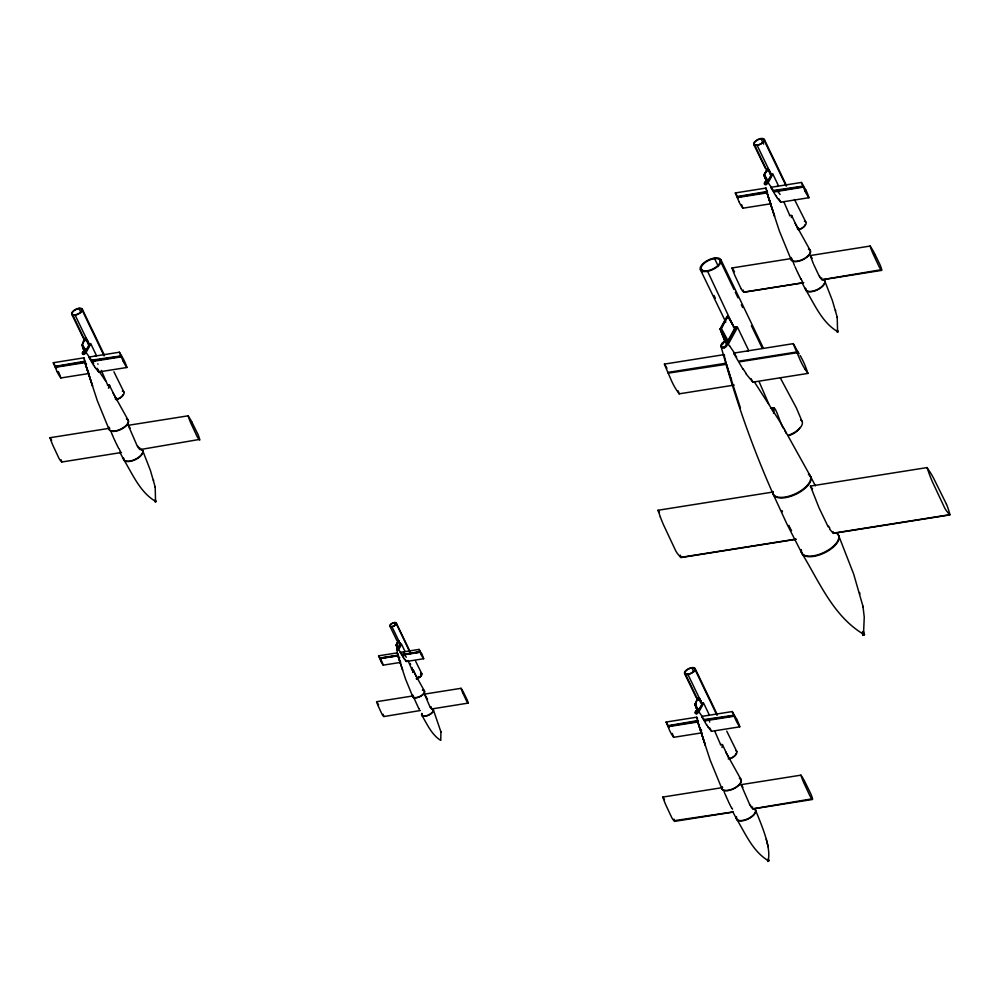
<?xml version="1.0" encoding="UTF-8"?>
<svg xmlns="http://www.w3.org/2000/svg" width="1000" height="1000" viewBox="0 0 1000 1000"><rect width="100%" height="100%" fill="white"/><g stroke="black" fill="none" stroke-linecap="round" stroke-linejoin="round"><path stroke-width="1.5" d="M155.562 500.138L155.162 499.95A1.837 0.887 81 0 0 155.412 500.688L155.638 500.95A1.837 1.375 28.9 0 1 155.525 500.25L155.188 486.925M768.375 859.425C770.9 845.975 761.188 824.375 755.537 810.062M837.688 330.95L836.838 331.337L837.688 331.163A1.837 1.375 28.9 0 1 837.55 330.487L837.212 317.162M863.925 633.3L862.225 633.85L863.9 633.35A3.588 2.675 28.9 0 1 863.612 632.075L864.25 617.112L862.95 606.125M87.8 341.25L85.962 338.275L82.037 344.525L85.188 349.237M786.25 433.45L784.663 430.025M694.875 703.85L696.538 708.625M768.662 859.65L768.425 860.863M743.112 369.425L738.737 361.962L796.988 352.725L796.838 351.938M108.45 388.15L109.312 385.062L113.05 392.612A115.512 55.775 81 0 0 115.388 397.287M109.312 387.638L109.688 385.387M115.538 399.438L115.388 397.287M412.638 672.45L413.1 669.7L415.163 674.112A67.25 32.475 81 0 0 416.825 677.412L416.5 679.312M791.375 217.587L791.7 215.6L795.075 222.85A115.512 55.775 81 0 0 797.412 227.525L797.6 229.438M772.387 410.675C774.362 398.787 781 427.987 783.913 428.55M773.475 413.225L774.3 408.288M722.038 747.55L722.5 744.712L725.875 751.95M728.512 757.825L728.213 756.625A115.512 55.775 81 0 1 725.875 751.95M863.675 631.938L862.575 631.587M154.812 501.112L155.45 500.675M767.638 860.45L768.487 860.062M768.512 860.2L768.5 860.25A1.837 1.375 28.9 0 1 768.35 859.587L768.662 860.7M668.213 373.113L668.088 372.4M768.838 860.975L768.525 861.3M764.075 174.737L767.625 168.4L768.8 169.85M720.588 328.575L727.613 316.15L734.75 328.288L727.975 340.588L722.013 329.7L720.938 328.612L720.037 329.2L721.338 328.913L727.775 316.45A5.525 4.112 28.9 0 0 727.85 316.913L727.9 317.125A18.175 13.537 28.9 0 0 728.05 317.663M797.013 352.675L800.438 360.65A52.65 25.425 81 0 0 805.212 369.462M722.025 344.588L722.125 344.387A2.413 2.375 71.3 0 1 722.5 343.913M86.05 340.588C85.825 332.3 79.713 347.15 84.275 350.525M84.213 350.588L82.837 353.075A11.137 5.375 81 0 1 83.488 353.837M90.525 343.587L85.55 351.812A1.837 0.85 -25.7 0 0 83.312 352.175L82.963 352.5M86.025 352.562L90.838 343.85L96.388 355.412M396.238 644.675L398.338 640.812M398.5 640.863L396.475 644.762L396.95 645.438M397.038 649L397.013 650.6L398.312 649.175L396.662 649.375L397.038 650.875L401.112 644.125A3.588 1.65 -25.7 0 1 399.75 644.338L396.675 649.925A6.812 3.287 81 0 1 397.2 650.562L397.512 650.975M707.337 270.775L733.863 327.337M713.988 258.712L714.338 258.075L718.4 266.5M768.025 168.55L764.525 174.875L767.925 180.875L771.413 174.562L769.15 170.263M764.862 183.312L766.637 180.05M772.55 173.825L767.575 182.05A1.837 0.85 -25.7 0 0 765.337 182.4L764.987 182.738M722.712 344.025L725.138 339.562M737.4 327.125L736.125 326.825L727.262 342.887A3.588 1.65 -25.7 0 0 726.475 342.587M700.638 700.85L702.212 703.675L698.725 709.975C693.562 707.362 697.188 692.062 700.625 700.6M695.662 712.412L697.725 708.688M703.337 702.938L698.363 711.162A1.837 0.85 -25.7 0 0 696.137 711.513L695.763 711.875M698.85 711.912L703.65 703.2L709.212 714.762M748.375 350.6L747.875 351.037A11.413 5.263 -25.7 0 1 747.337 351.2M727.375 316.288L726.862 316.7L727.875 316.438A5.525 4.112 28.9 0 1 728.225 316.863L728.363 317.05A18.175 13.537 28.9 0 1 729.125 318.2L730.95 321.4M797.725 351.388L799.163 353.8M863.6 632.112L861.475 632.95C832.625 614.625 819.038 581.413 801.9 553.312M155.225 501.788L155.9 501.45M156.025 501.725L155.387 502.038M837.25 332.025L837.925 331.688M838.062 331.938L837.412 332.275M155.612 500.975L154.9 501.238M768.438 860.325L767.725 860.588M440.775 740.362L440.925 731.8M768.012 859.688L767.875 861.488M96.213 355.95L96.075 356.012A5.863 2.7 -25.7 0 1 94.913 356.275M778.238 186.188L778.2 186.213A5.863 2.7 -25.7 0 1 777 186.5M709.038 715.3L708.975 715.337A5.863 2.7 -25.7 0 1 708.375 715.5M396.975 649.375L397.713 648.95M767.9 168.463L763.888 174.963L765.175 178.525M698.713 697.575L694.712 704.262M416.6 678.7L416.863 677.513M767.663 168.487L768.075 170.825M768.225 859.613L767.987 859.3A1.837 0.887 81 0 0 768.238 860.025M771.213 174.4L770.263 174.55L768.088 169.45A9.325 6.95 28.9 0 1 767.9 168.837M766.938 192.087L737.087 197.213L735.938 194.513A25.863 12.488 81 0 1 735.325 192.938L765.913 188.088L766.838 191.725M772.837 190.775L770.837 187.312L801.425 182.45A25.863 12.488 81 0 1 802.212 183.725L803.562 186.062L773.288 190.475M767.613 192.125L737.65 196.875L738.188 197.825M773.775 191.137L803.75 186.388L804.212 187.188M773.213 191.425L803.2 186.725L802.05 184.025A25.863 12.488 81 0 1 801.425 182.463M771.162 203.713L742.887 208.2A33.038 15.95 81 0 1 738.975 201.75M777.2 197.938L780.713 202.2L808.988 197.712A33.038 15.95 81 0 1 805.075 191.262M84.9 361.8L55.062 366.975L53.913 364.275A25.863 12.488 81 0 1 53.3 362.713L83.888 357.85A15.925 5 82.3 0 1 84.1 358.237L84.5 359.263M90.812 360.538L88.812 357.075L119.4 352.212A25.863 12.488 81 0 1 120.188 353.488L121.538 355.825L91.25 360.213M85.588 361.887L55.625 366.637L56.513 368.212M740.987 288.512L734.85 275.438A52.237 25.225 81 0 1 732.025 267.962L791.875 258.463M813.375 263.712L810.263 255.55L870.113 246.062A52.237 25.225 81 0 1 873.763 252.013L874.7 253.812M89.138 373.475L60.862 377.962A33.038 15.95 81 0 0 58.375 371.55M95.175 367.7L98.688 371.962L126.962 367.475A33.038 15.95 81 0 1 123.05 361.025M803.6 282.638L743.8 292.125L742.638 291.025A15.613 7.538 81 0 1 740.975 288.525M803.538 282.775L743.725 292.262L743.637 291.537A22.462 10.85 81 0 0 743.188 290.025M121.463 452.488L61.7 462.025L60.613 460.788A15.613 7.538 81 0 1 58.95 458.288L52.825 445.2A52.237 25.225 81 0 1 50 437.725L109.85 428.225M137.338 446.238L128.238 425.312L188.088 415.825A52.237 25.225 81 0 1 191.737 421.775M725.75 361.413L726.237 363.162L667.875 372.425L665.65 367.163A59.875 28.912 81 0 1 664.737 364.9L664.438 364.1L724.038 354.637L724.5 356.7M793.225 343.663L793.525 344.462A59.875 28.912 81 0 0 794.438 346.725L796.675 351.987L738.325 361.25L733.625 353.125L793.225 343.663L794.062 344.975A71.513 34.525 81 0 1 794.75 346.125L797.562 351.425M138.025 447.325L139.963 449.613L199.7 439.4A22.462 10.85 81 0 0 197.95 434.338L191.737 421.8M726.538 364.263L668.2 373.15L671.65 381.087A52.65 25.425 81 0 0 676.425 389.9L679.163 393.837L734.25 385.087M746.012 373.837L752.875 382.137L807.962 373.4L805.738 367.212A52.025 25.113 81 0 0 801.675 358.3L800.163 355.55M660.35 516.95L658.012 510.262L773.175 492M828.175 526.862L819 507.713L810.438 486.087L927.05 467.587L929.75 471.65A88.65 42.8 81 0 1 933.462 477.938L946.425 504.137M796.012 539.087L680.95 557.337L680.325 555.163M795.888 539.35L680.8 557.6L677.45 553.562A28.35 13.688 81 0 1 675.688 550.725L663.512 524.825A92.263 44.55 81 0 1 660.337 516.962M379.588 658.175L378.988 656.787A15.825 7.638 81 0 1 378.612 655.825L397.325 652.85A9.738 3.062 82.3 0 1 397.45 653.088L397.713 653.775M401.55 654.5L400.337 652.375L419.038 649.412A15.825 7.638 81 0 1 419.525 650.188L420.213 651.388M379.913 658.025L398.275 655.113M401.987 654.525L420.35 651.612M379.688 658.438L398.013 655.525M401.8 654.925L420.125 652.025M380.85 661.213A20.213 9.762 81 0 0 383.237 665.138L400.525 662.412L400.387 661.725M405.863 660.913L406.375 661.488L423.663 658.737A20.213 9.762 81 0 0 421.725 653.95M420.325 710.525L383.75 716.575A11.15 5.387 81 0 1 381.987 714.175L378.325 706.275A31.95 15.425 81 0 1 376.6 701.712L413.2 695.9L413.525 696.875M430.012 706.912L424.438 694.112L461.05 688.312A31.95 15.425 81 0 1 463.288 691.95L467.075 699.65A14.212 6.863 81 0 1 468.25 703.088L431.613 708.975L430.438 707.575M697.712 721.137L667.887 726.325L666.737 723.625A25.863 12.488 81 0 1 666.112 722.05L696.712 717.2A15.925 5 82.3 0 1 696.925 717.588L697.525 719.075M704.075 719.562L734.362 715.175L733.012 712.825A25.863 12.488 81 0 0 732.225 711.562L701.637 716.413L703.625 719.887M701.95 732.825L673.675 737.312A33.038 15.95 81 0 1 669.775 730.863L668.05 726.7L697.95 721.95L699.1 725.95A29.137 9.988 84.9 0 0 699.9 728.312L705.375 745.35L697.55 721.038M707.987 727.05L711.513 731.312L739.788 726.825A33.038 15.95 81 0 0 736.612 718.988M733.088 812.075L674.513 821.375L673.425 820.138A15.613 7.538 81 0 1 671.775 817.638L665.638 804.55A52.237 25.225 81 0 1 662.825 797.075L722.675 787.575M750.163 805.588L741.05 784.663L800.913 775.163A52.237 25.225 81 0 1 804.562 781.125L810.75 793.7A22.462 10.85 81 0 1 812.525 798.75L752.875 808.812L752.375 806.875M733.15 811.938L674.438 820.65A22.462 10.85 81 0 0 673.988 819.125M862.913 631.5L863.025 631.487A3.588 1.737 81 0 0 863.388 632.925M767.638 861.275L767.638 860.225M836.425 330.913C821.637 321.5 814.663 304.462 805.875 290.062M767.225 860.025C752.425 850.612 745.462 833.575 736.675 819.163M154.4 500.675C139.613 491.262 132.637 474.225 123.85 459.825M440.45 740.212C431.4 734.45 427.137 724.038 421.763 715.225M728.263 344.487L728.388 344.6A22.963 11.087 81 0 1 729.862 346.337M199.775 440.112L198.688 438.875A15.613 7.538 81 0 1 197.037 436.375L190.9 423.3A52.237 25.225 81 0 1 188.088 415.812M405.588 660.588L404.263 658.95M398.612 640.9L399.425 642.175A44.975 33.475 28.9 0 1 399.875 643.012L400.462 644.137M722.487 744.688L721.787 744.412A6.875 4.95 -43.8 0 1 720.512 744.712M729.862 346.312L734.675 353.3M120.525 451.375L119.887 450.487M810.263 255.55L812.163 258.25M802.45 281.488L801.787 280.525M810.438 486.087L812.537 488.963M741.05 784.663L742.962 787.362M424.438 694.112L426.6 697.425M128.238 425.312L130.137 428.025M764.338 175.438L764.4 175.512A9.15 6.812 28.9 0 1 764.788 176.1L766.963 180.087M695.138 704.55L695.2 704.625A9.15 6.812 28.9 0 1 695.588 705.212L697.938 709.55M82.312 345.2L82.375 345.275A9.15 6.812 28.9 0 1 82.762 345.863L85.9 350.637L89.388 344.325L88.075 342M768.062 168.688L768.1 168.75A9.325 6.95 28.9 0 1 768.525 169.375L769.925 171.9M86.037 338.462L86.075 338.512A9.325 6.95 28.9 0 1 86.5 339.15L87.438 340.788M736.675 356.962L734.325 353.938A31.025 19.762 79.6 0 0 733.65 353.075M772.825 189.838L771.2 187.725A15.925 10.137 79.6 0 0 770.85 187.288M703.888 719.312L702.062 716.925A15.925 10.137 79.6 0 0 701.637 716.4M401.712 654.15L401.075 653.3L401.662 654M91.075 359.975L89.175 357.488A15.925 10.137 79.6 0 0 88.825 357.05M705.45 721.45L704.575 720.25L734.55 715.5L736.562 719.075M92.525 361.95L91.75 360.9L121.725 356.15L123.737 359.725A33.038 15.95 81 0 1 126.95 367.488M92.963 362.55L93.5 363.312M807.962 373.4L805.225 369.425M820.05 277.562L821.988 279.837L881.8 270.35L880.713 269.113A15.613 7.538 81 0 1 879.062 266.613L872.925 253.525A52.237 25.225 81 0 1 870.113 246.05M829.513 528.962L833.288 533.413L949.837 514.925L946.488 510.875A28.35 13.688 81 0 1 944.725 508.05L932.55 482.15A92.263 44.55 81 0 1 929.375 474.275L927.05 467.587M750.85 806.663L752.788 808.95L812.6 799.463L811.513 798.225A15.613 7.538 81 0 1 809.862 795.725L803.725 782.638A52.237 25.225 81 0 1 800.913 775.163M403.612 656.775L402.137 654.725L420.462 651.812L421.7 654M658.012 510.262L659.45 512.388M754.388 381.962L781.05 423.413L810.3 476M91.025 359.338L93.612 363.188M97.062 368.3L105.688 381.1M664.438 364.1L665.263 365.4A71.513 34.525 81 0 1 665.962 366.55L666.938 368.237M791.688 215.575L791.012 215.3A6.875 4.95 -43.8 0 1 789.5 215.637M771.375 187.4L768.9 183.812A11.137 5.375 81 0 0 768.088 182.85L772.862 174.088L778.413 185.65M702.175 716.513L699.7 712.925A11.137 5.375 81 0 0 698.875 711.963M89.625 357.587L86.938 353.663A11.137 5.375 81 0 0 86.062 352.625M775.7 195.675L773.863 192.537M706.5 724.788L704.262 720.95L734.15 716.213L735.925 720.288A33.038 15.95 81 0 0 739.788 726.8M403.312 657.487L401.938 655.15L420.225 652.25L421.3 654.737M93.675 365.438L91.438 361.613L121.325 356.863L123.1 360.938M703.8 720.175L733.988 715.837L732.837 713.138A25.863 12.488 81 0 1 732.225 711.562M90.975 360.825L121.175 356.488L120.025 353.787A25.863 12.488 81 0 1 119.4 352.225M794.463 199.475L805.987 222.375M773.562 192.013L803.35 187.1L805.125 191.175M780.387 378.075L796.35 407.875L802.113 421.463M795.175 223.388L810.188 250.375M819.325 276.4L813.763 264.6M725.975 752.487L740.987 779.488M415.225 674.438L424.4 690.95M379.787 657.8L379.087 656.587A15.825 7.638 81 0 0 378.612 655.825M113.15 393.15L128.162 420.138M804.65 187.963L805.763 189.963M669.25 727.4L668.438 725.987L698.475 721.388M778.925 198.812L780.713 202.2M709.725 727.925L711.513 731.312M405.275 659.412L406.375 661.488M96.9 368.575L98.688 371.962M700.15 699.737L699.325 698.487A9.325 6.95 28.9 0 0 698.938 697.9M400.462 662.3L399.288 659.737A17.825 6.112 84.9 0 1 398.8 658.188L398.075 655.763L379.787 658.662L380.875 661.15M801.05 279.3L800.575 278.412M418.837 708.688L413.75 697.513M726.75 731.15L736.787 751.488M415.7 661.388L421.838 673.825M113.925 371.8L123.963 392.15M700.138 699.9L700.888 701.1M381.262 660.413L380.037 658.225L398.488 655.612M731.075 321.625L731.862 323.1M87.5 340.9L88.362 342.312M427.175 698.475L427.525 699.137M731.513 807.8L730.812 806.462M801.812 282.35L805.725 289.775M801.6 552.762L786.787 523.737L773.35 494.55M732.613 811.462L736.525 818.875M119.787 452.113L123.7 459.538M751.087 378.638L752.875 382.137M791.562 530.625L791 529.55M701.513 732.025L699.887 728.337M118.55 448.175L117.65 446.438M874.987 254.363L879.963 264.587A22.462 10.85 81 0 1 881.725 269.637L822.075 279.7L821.612 277.887M800.475 278.225L799.587 276.488M732.2 323.75L733.037 325.375M725.013 337L721.85 331.287A17.825 13.262 28.9 0 0 721.125 330.188L721 330.025A5.537 4.125 28.9 0 0 720.625 329.575L720.4 328.85L720.525 329.588A5.537 4.125 28.9 0 0 720.6 330.05L720.65 330.262A17.825 13.262 28.9 0 0 721 331.413L723.088 336.562M700.9 701.338C702.987 705.962 699.25 701.137 698.913 698.625A9.325 6.95 28.9 0 1 698.688 697.938M725.362 337.675L725.725 338.363M810.6 476.562L815.375 485.838M400.2 643.763L398.95 641.45A5.713 4.25 28.9 0 0 398.675 641.05M84.838 349.675L85.463 350.9L84.35 350.7M400.25 643.863L400.688 644.575L398.55 648.438L397.75 646.875A30.962 23.05 28.9 0 0 396.95 645.425M767.138 180.438L767.487 181.137L766.375 180.938M733.713 326.662L734.362 327.962M726.425 339.738L727.113 341.1L725.25 341.4L723.25 336.912M790.487 528.55L789.987 527.575M698.112 709.9L697.337 710.4L695.75 707.125M89.025 343.825L88.238 344.312L86.088 339.288A9.325 6.95 28.9 0 1 85.875 338.6M88.5 372.312L87.075 368.988M770.487 202.45L769.1 199.225A29.137 9.988 84.9 0 1 768.325 196.812L767.15 192.85L737.25 197.587L739.025 201.663M730.475 805.775L729.8 804.4M415.312 674.513L413.338 670.375M799.5 276.312L798.575 274.413M789.475 526.538L788.9 525.375M117.475 446.075L116.65 444.4M786.513 185.6L764.325 139.4M753.775 144.488L765.475 168.562M763.512 348.438L720.938 259.788M700.387 269.7L725.825 322.163M717.312 714.712L695.113 668.512M684.575 673.6L696.275 697.675M410.112 651.725L396.35 623.075M389.9 626.188L397.05 640.913M104.488 355.363L82.3 309.163M71.75 314.262L83.45 338.325M763.812 139.65L786.137 186.062M760.938 138.525L763.625 144.125M757.163 145.375L770.962 174.075M754.225 144.137L767.087 170.875M719.95 260.262L734 289.488M735.337 292.262L738.012 297.825M741.35 304.788L742.7 307.575M751.388 325.662L762.1 347.925M748.4 349.888L737.562 327.362L728.2 344.35L727.738 343.587A2.413 0.887 82.9 0 0 727.262 342.9M701.275 269L702.613 271.788M713.988 295.462L715.325 298.238M694.613 668.75L716.925 715.175M691.737 667.638L693.75 671.838M687.95 674.475L701.75 703.188M685.025 673.238L697.887 699.987M729.475 803.737L728.938 802.613M396.037 623.225L409.688 651.625A3.237 1.5 -25.7 0 0 408.575 651.062M394.275 622.537L395.588 625.262M404.963 651.363L401.575 644.287L398.625 649.625A6.812 3.287 81 0 1 399.15 650.25L401.163 653.225L400.6 652.688A9.738 6.2 79.6 0 0 400.337 652.362M391.962 626.725L400.562 644.475L398.65 641.45A5.713 4.25 28.9 0 1 398.537 641.075M81.788 309.413L104.113 355.838M78.913 308.288L80.938 312.488M75.138 315.138L88.938 343.837M72.2 313.9L85.062 340.637M116.55 444.175L115.787 442.587M798.462 274.188L797.712 272.613M728.512 801.712L726.575 797.513M797.513 272.175L796.7 270.438M115.463 441.887L114.812 440.487M796.438 269.85L795.775 268.4M114.537 439.913L113.888 438.462M57 371.425L55.225 367.35L85.125 362.612L86.275 366.613A29.137 9.988 84.9 0 0 87.075 368.963L92.55 386.012L84.738 361.688M766.338 181.125L765.7 179.713M724.862 341.075L720.075 329.038L726.925 316.7L727.05 317.688M697.175 710.05L696.612 708.8M399.712 644.737L399 643.15A44.975 33.475 28.9 0 1 398.638 642.3L398.212 640.962L396.275 645.537A30.962 23.05 28.9 0 0 396.875 647.013L397.55 648.375M397.375 648.15L398.288 648.6L396.637 645.525A5.6 4.162 28.9 0 0 396.4 645.175M84.312 350.887L82.562 346.9M766.3 180.763L765.275 178.45M789.85 215.588L783.938 202.025M720.65 744.7L714.737 731.137M411.962 669.675L407.987 660.512M107.825 385.35L101.325 370.375M782.487 511.688L781.975 510.55M412.05 667.525L412.388 668.275M397.413 648.05L396.413 645.688A5.6 4.162 28.9 0 1 396.262 645.2M726.45 797.225L725.675 795.475M795.525 267.812L794.987 266.625M768.763 403.925L759.163 381.8M113.5 437.575L112.6 435.525M766.112 188.538L766.488 189.4M724.513 355.7L724.425 355.513A31.012 9.75 82.3 0 0 724.05 354.538M462.775 692.887L466.463 700.75A11.15 5.387 81 0 0 468.212 703.162M725.525 795.113L724.9 793.65M410.275 663.475L410.65 664.338M420.012 651.762L419.425 650.375A15.825 7.638 81 0 1 419.038 649.412M794.463 265.413L793.75 263.663M112.487 435.288L111.775 433.55M731.488 379.513L730.688 377.562M791.087 259.6L779.375 231.012L766.787 192.6M773.088 493.963C751.938 446.275 734.737 396.912 721.1 346.562M721.888 788.7L710.175 760.125L697.588 721.712M412.725 696.587L405.562 679.112L397.863 655.612M86.25 363.45L86.512 364.087M109.062 429.363L97.35 400.775L84.763 362.362M764.987 177.775L764.75 177.2M695.825 707L695.175 705.337A9.15 6.812 28.9 0 1 694.975 704.688M837.588 330.337L837.25 330.175A1.837 0.887 81 0 0 837.438 330.925M767.325 191.45L737.463 196.55L736.1 194.2A25.863 12.488 81 0 0 735.325 192.938M698.112 720.512L668.25 725.662L666.9 723.312A25.863 12.488 81 0 0 666.125 722.05M85.288 361.163L55.438 366.312L54.075 363.963A25.863 12.488 81 0 0 53.3 362.7M767.2 191.137L766.925 190.463M397.863 654.125L398.113 654.725M824.75 280.95L832.45 300.712L837.35 317.712M838.662 535.575L853.675 574.087L863.213 607.212M433.3 709.65L441.012 732.138M142.725 450.712L150.425 470.475L155.325 487.488M698.875 699.938L698.162 697.763M764.663 176.975L764.35 176.163A9.15 6.812 28.9 0 1 764.175 175.575M724.488 792.65L724.05 791.5M82.675 346.85L82.35 346A9.15 6.812 28.9 0 1 82.15 345.337M111.525 432.925L110.938 431.388M793.45 262.9L792.962 261.625M678.125 390.825L679.163 393.837M792.5 260.312L792.225 259.525M431.062 706.725L431.675 708.888M769.062 199.112L774.575 216.25L766.762 191.925M725.688 362.125L740.45 408.05M397.837 655.2L402.612 670.075M139.562 447.525L140.05 449.462M726.637 364.625L728.7 371.7A56.775 19.462 84.9 0 0 730.263 376.287M697.638 720.837L696.725 717.25M397.863 654.975L397.325 652.887M84.812 361.488L83.888 357.85M61.775 461.887L61.612 461.312A22.462 10.85 81 0 0 61.163 459.787M725.475 360.438L724.663 357.362M833.1 531.625L833.462 533.138L949.987 514.663L948.25 508.913A38.175 18.425 81 0 0 946.425 504.137M768.15 846.825L766.287 839.287M835.487 310.175L835.65 310.863M859.587 592.513L859.925 593.85M153.463 479.938L153.625 480.625M701.275 729.45L701.513 730.562M400.138 660.462L400.375 661.6M735.612 750.525A7.45 3.438 -25.7 0 1 735.75 754.8A7.45 3.438 -25.7 0 1 728.25 758.975M735.888 753.487A5.85 2.7 -25.7 0 1 729.475 758.875M672.288 733.45A33.038 15.95 81 0 1 673.675 737.325M702.913 702.925A5.863 2.7 -25.7 0 1 701.287 703.25M662.825 797.075A52.237 25.225 81 0 1 664.5 799.625M732.55 809.175A14.212 5.162 75.3 0 1 731.963 808.175M751.025 806.275A14.212 7.938 84.9 0 1 750.387 805.212M708.088 726.888A29.137 17.587 76 0 1 706.612 724.625M709.425 721.587A26.312 12.85 69.6 0 1 709.762 722.025M739.463 778.162A10.6 4.888 -25.7 0 1 733.55 788.512A10.6 4.888 -25.7 0 1 721.8 786.65M739.475 778.4A10.613 4.9 -25.7 0 1 733.812 788.75A10.613 4.9 -25.7 0 1 721.925 786.95M754.562 808.8A10.488 4.838 -25.7 0 1 747.212 819.062A10.488 4.838 -25.7 0 1 736.513 816.575M754.45 808.95A10.475 4.838 -25.7 0 1 748.162 818.988A10.475 4.838 -25.7 0 1 736.488 817.55M804.375 221.275A7.45 3.438 -25.7 0 1 805.45 225.037A7.45 3.438 -25.7 0 1 798.737 229.525M805.1 224.525A5.85 2.7 -25.7 0 1 798.55 229.8M798.5 227.95A4.537 2.087 -25.7 0 1 798.112 228.05M805.812 189.875A33.038 15.95 81 0 1 808.975 197.725M741.612 204.662A33.038 15.95 81 0 1 742.875 208.212M772.113 173.812A5.863 2.7 -25.7 0 1 770.487 174.137M764.9 183.363A11.137 5.375 81 0 1 765.512 184.075M732.025 267.962A52.237 25.225 81 0 1 734.488 271.788M801.538 279.713A14.212 5.162 75.3 0 1 801.162 279.062M820.225 277.175A14.212 7.938 84.9 0 1 819.587 276.1M777.288 197.787A29.137 17.587 76 0 1 775.812 195.512M776.888 190.438A26.312 12.85 69.6 0 1 780.088 194.462M765.925 188.038A15.925 5 82.3 0 1 766.125 188.475M808.525 249A10.6 4.888 -25.7 0 1 802.875 259.337A10.6 4.888 -25.7 0 1 791 257.55M808.525 249.237A10.613 4.9 -25.7 0 1 802.913 259.688A10.613 4.9 -25.7 0 1 791.225 257.562M823.512 279.538A10.488 4.838 -25.7 0 1 817.463 289.475A10.488 4.838 -25.7 0 1 805.5 288.412M823.512 279.775A10.475 4.838 -25.7 0 1 817.487 289.812A10.475 4.838 -25.7 0 1 805.688 288.438M103.588 355.262A5.288 2.438 -25.7 0 1 103.812 355.425M122.35 391.05A7.45 3.438 -25.7 0 1 123.275 395.012A7.45 3.438 -25.7 0 1 116.062 399.487M123.075 394.487A5.85 2.7 -25.7 0 1 116.525 399.562M116.475 397.713A4.537 2.087 -25.7 0 1 116.088 397.812M108.963 385.075A6.875 4.95 -43.8 0 1 107.475 385.4M60.862 377.95A33.038 15.95 81 0 1 56.95 371.512M90.087 343.575A5.863 2.7 -25.7 0 1 88.462 343.9M50 437.725A52.237 25.225 81 0 1 51.688 440.275M119.55 449.55A14.212 5.162 75.3 0 1 119.138 448.825M138.2 446.938A14.212 7.938 84.9 0 1 137.562 445.863M95.262 367.55A29.137 17.587 76 0 1 93.787 365.275M95.025 360.387A26.312 12.85 69.6 0 1 95.375 360.763M97.788 363.837A26.312 12.85 69.6 0 1 98.062 364.225M126.5 418.762A10.6 4.888 -25.7 0 1 120.85 429.1A10.6 4.888 -25.7 0 1 108.975 427.312M126.5 419A10.613 4.9 -25.7 0 1 121 429.4A10.613 4.9 -25.7 0 1 109.15 427.463M141.488 449.3A10.488 4.838 -25.7 0 1 135.213 459.35A10.488 4.838 -25.7 0 1 123.513 457.912M141.488 449.538A10.475 4.838 -25.7 0 1 135.7 459.475A10.475 4.838 -25.7 0 1 123.625 458.462M800.588 419.925A14.525 6.7 -25.7 0 1 800.4 427.525A14.525 6.7 -25.7 0 1 787.987 435.387M799.975 427.5A11.387 5.263 -25.7 0 1 788.612 435.65M772.887 407.675A13.4 9.637 -43.8 0 1 770.55 408.237M723.075 343.488A3.588 1.65 -25.7 0 1 723.562 343.225M736.125 326.825A11.413 5.263 -25.7 0 1 733.475 327.4M829.862 528.2A27.688 15.475 84.9 0 1 828.612 526.125M746.188 373.537A56.775 34.263 76 0 1 743.325 369.113M808.612 474.113A20.663 9.537 -25.7 0 1 795.95 493.512A20.663 9.537 -25.7 0 1 772.638 491.55M808.425 474.375A20.688 9.537 -25.7 0 1 796.263 494.087A20.688 9.537 -25.7 0 1 772.938 491.613M836.963 533.275A20.438 9.438 -25.7 0 1 823.312 552.737A20.438 9.438 -25.7 0 1 801.237 549.6M837.212 533.862A20.412 9.412 -25.7 0 1 823.8 553.2A20.412 9.412 -25.7 0 1 801.5 550.425M420.55 673.1A4.562 2.1 -25.7 0 1 421.413 675.575A4.562 2.1 -25.7 0 1 416.613 678.413M420.5 674.3A3.575 1.65 -25.7 0 1 420.588 676.538A3.575 1.65 -25.7 0 1 416.488 678.5M418.925 676.488A2.775 1.275 -25.7 0 1 418.5 676.737M412.663 669.5A4.213 3.025 -43.8 0 1 411.5 669.712M423.675 658.725A20.213 9.762 81 0 1 421.275 654.8M381.287 660.362A20.213 9.762 81 0 1 383.225 665.163M404.775 651.737A3.588 1.65 -25.7 0 1 403.488 651.95M462.775 692.887A31.95 15.425 81 0 1 461.05 688.312M376.587 701.712A31.95 15.425 81 0 1 378.612 704.95M383.088 714.225A14.212 6.863 81 0 1 383.787 716.488M419.263 709.15A8.688 3.15 75.3 0 1 418.888 708.5M430.538 707.337A8.688 4.862 84.9 0 1 430.15 706.688M404.275 658.787A17.825 10.762 76 0 1 403.375 657.4M399.475 657.175A16.087 9.35 -81.8 0 1 399.712 657.788M404.025 654.287A16.087 7.862 69.6 0 1 406.325 657.262M422.463 689.9A6.488 2.988 -25.7 0 1 423.675 693.612A6.488 2.988 -25.7 0 1 416.312 697.588A6.488 2.988 -25.7 0 1 412.725 695.163M422.55 690.088A6.488 3 -25.7 0 1 423.762 693.787A6.488 3 -25.7 0 1 416.4 697.775A6.488 3 -25.7 0 1 412.8 695.35M432.475 708.75A6.412 2.963 -25.7 0 1 428.3 715.125A6.412 2.963 -25.7 0 1 421.737 713.475M432.475 708.888A6.412 2.95 -25.7 0 1 428.338 715.325A6.412 2.95 -25.7 0 1 421.912 713.487M862.95 635.275L864.663 634.587L862.962 635.237M687.725 674.513A5.863 2.7 -25.7 0 0 695.212 668.775A5.863 2.7 -25.7 0 0 686.6 669.887A5.863 2.7 -25.7 0 0 687.725 674.513M687.925 674.188A5.288 2.438 -25.7 0 0 694.7 668.988A5.288 2.438 -25.7 0 0 686.912 670A5.288 2.438 -25.7 0 0 687.925 674.188M696.862 713.213A1.412 1.087 -50.9 0 0 697.487 710.975A1.412 1.087 -50.9 0 0 695.413 711.988A1.412 1.087 -50.9 0 0 696.862 713.213M696.775 713.725A1.887 1.325 -41.5 0 0 698.263 711.012A1.887 1.325 -41.5 0 0 695.387 711.9A1.887 1.325 -41.5 0 0 696.775 713.725M756.925 145.4A5.863 2.7 -25.7 0 0 764.412 139.662A5.863 2.7 -25.7 0 0 755.8 140.775A5.863 2.7 -25.7 0 0 756.925 145.4M757.125 145.075A5.288 2.438 -25.7 0 0 763.9 139.875A5.288 2.438 -25.7 0 0 756.112 140.887A5.288 2.438 -25.7 0 0 757.125 145.075M766.062 184.1A1.412 1.087 -50.9 0 0 766.7 181.863A1.412 1.087 -50.9 0 0 764.625 182.887A1.412 1.087 -50.9 0 0 766.062 184.1M765.975 184.613A1.887 1.325 -41.5 0 0 767.475 181.9A1.887 1.325 -41.5 0 0 764.587 182.787A1.887 1.325 -41.5 0 0 765.975 184.613M74.9 315.163A5.863 2.7 -25.7 0 0 82.387 309.425A5.863 2.7 -25.7 0 0 73.775 310.538A5.863 2.7 -25.7 0 0 74.9 315.163M75.1 314.837A5.288 2.438 -25.7 0 0 81.875 309.65A5.288 2.438 -25.7 0 0 74.088 310.65A5.288 2.438 -25.7 0 0 75.1 314.837M84.038 353.862A1.412 1.087 -50.9 0 0 84.675 351.625A1.412 1.087 -50.9 0 0 82.6 352.65A1.412 1.087 -50.9 0 0 84.038 353.862M83.95 354.375A1.887 1.325 -41.5 0 0 85.45 351.662A1.887 1.325 -41.5 0 0 82.562 352.55A1.887 1.325 -41.5 0 0 83.95 354.375M706.525 271.475A11.413 5.263 -25.7 0 0 721.112 260.287A11.413 5.263 -25.7 0 0 704.338 262.462A11.413 5.263 -25.7 0 0 706.525 271.475M706.925 270.837A10.312 4.763 -25.7 0 0 720.113 260.712A10.312 4.763 -25.7 0 0 704.95 262.688A10.312 4.763 -25.7 0 0 706.925 270.837M724.325 346.875A2.75 2.125 -50.9 0 0 725.562 342.512A2.75 2.125 -50.9 0 0 721.525 344.5A2.75 2.125 -50.9 0 0 724.325 346.875M724.163 347.875A3.688 2.575 -41.5 0 0 727.075 342.587A3.688 2.575 -41.5 0 0 721.45 344.325A3.688 2.575 -41.5 0 0 724.163 347.875M391.825 626.75A3.588 1.65 -25.7 0 0 396.4 623.237A3.588 1.65 -25.7 0 0 391.138 623.913A3.588 1.65 -25.7 0 0 391.825 626.75M391.95 626.55A3.237 1.5 -25.7 0 0 396.087 623.362A3.237 1.5 -25.7 0 0 391.325 623.987A3.237 1.5 -25.7 0 0 391.95 626.55"/></g></svg>
